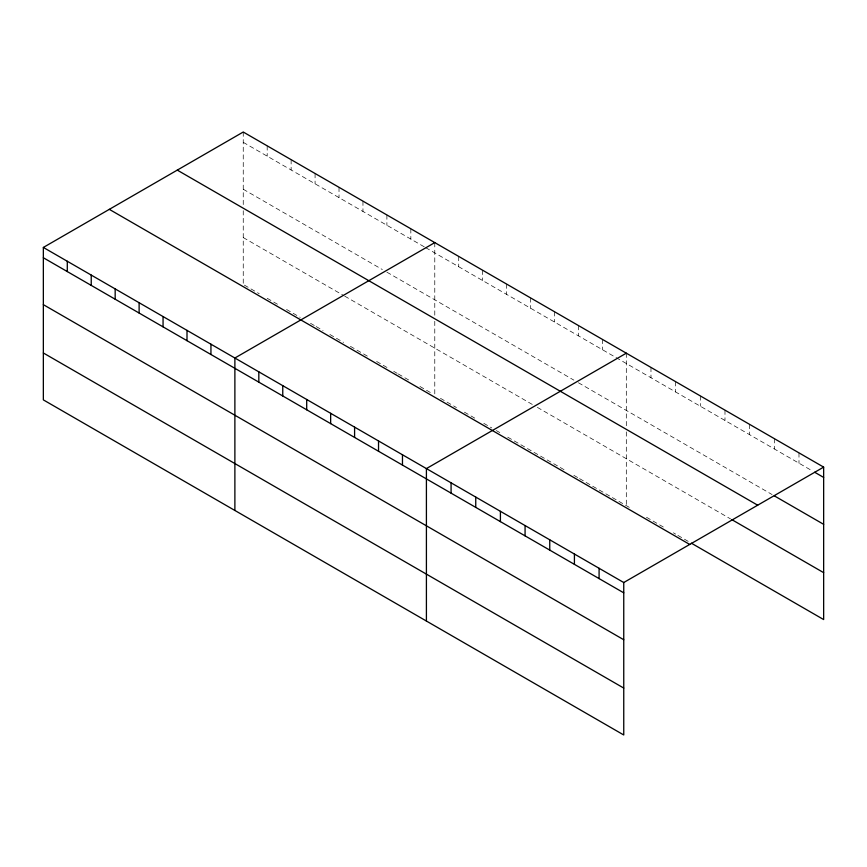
<?xml version="1.0" encoding="UTF-8"?>
<svg xmlns="http://www.w3.org/2000/svg" width="867" height="867" viewBox="0 0 867 867"><rect width="100%" height="100%" fill="white"/><g stroke="black" fill="none" stroke-linecap="round" stroke-linejoin="round"><path stroke-width="0.65" stroke-dasharray="4.33 3.25" d="M243.248 142.329L424.527 246.987M425.664 247.648L812.433 470.954M243.248 189.244L382.336 269.539M386.899 272.173L573.867 380.125M578.43 382.759L772.074 494.548M243.248 237.569L343.581 295.484M344.719 296.146L532.826 404.748M537.388 407.382L730.588 518.932M244.386 285.135L259.211 293.685M267.188 298.291L277.451 304.219M286.576 309.486L300.253 317.387M310.516 323.304L315.079 325.938M316.217 326.599L323.055 330.544M329.893 334.499L343.581 342.4M350.42 346.345L368.659 356.879M376.636 361.485L389.175 368.724M393.737 371.358L397.162 373.33M398.3 373.991L410.839 381.231M419.964 386.498L431.365 393.076M440.479 398.343L456.443 407.555M464.419 412.161L476.969 419.4M483.808 423.356L491.784 427.962M496.347 430.596L499.771 432.568M507.748 437.174L564.753 470.087M573.867 475.354L578.43 477.988M579.568 478.649L630.797 508.225M646.5 517.285L663.309 526.995M673.41 532.815L675.653 534.115M677.886 535.405L689.102 541.886M798.984 452.877L798.984 463.184M774.318 438.637L774.318 448.943M749.652 424.397L749.652 434.703M724.985 410.156L724.985 420.462M700.319 395.905L700.319 406.222M675.653 381.664L675.653 391.982M650.976 367.424L650.976 377.73M626.31 353.183L626.31 426.51M626.31 431.874L626.31 505.634M602.37 339.365L602.37 349.672M578.43 325.537L578.43 335.854M554.49 311.719L554.49 322.025M530.55 297.901L530.55 308.208M506.61 284.073L506.61 294.379M482.67 270.255L482.67 280.561M458.719 256.426L458.719 266.733M434.779 242.608L434.779 315.924M434.779 321.299L434.779 395.049M410.839 228.78L410.839 239.086M386.899 214.962L386.899 225.268M362.959 201.133L362.959 211.45M339.019 187.315L339.019 197.622M315.079 173.498L315.079 183.804M291.128 159.669L291.128 169.975M267.188 145.851L267.188 156.158M243.248 132.022L243.248 205.349M243.248 210.714L243.248 284.474"/><path stroke-width="1.3" d="M43.35 247.442L623.752 582.526L623.752 734.978L43.35 399.882L43.35 247.442L243.248 132.022L823.65 467.118L823.65 619.558L691.346 543.175M434.779 242.608L234.881 358.017L234.881 510.468M626.31 353.183L426.412 468.592L426.412 621.043M623.752 582.526L823.65 467.118M814.677 472.244L823.65 477.424M774.318 495.848L823.65 524.329M177.28 170.116L757.682 505.201M731.705 519.571L823.65 572.654M109.318 209.348L689.72 544.443M43.35 257.748L623.752 592.833M43.35 304.653L623.752 639.738M43.35 352.977L623.752 688.073M599.086 568.286L599.086 578.592M574.42 554.046L574.42 564.352M549.754 539.805L549.754 550.111M525.077 525.565L525.077 535.871M500.411 511.324L500.411 521.631M475.745 497.084L475.745 507.39M451.078 482.843L451.078 493.15M402.472 454.774L402.472 465.08M378.532 440.956L378.532 451.263M354.592 427.128L354.592 437.434M330.652 413.31L330.652 423.616M306.701 399.481L306.701 409.788M282.761 385.663L282.761 395.97M258.821 371.835L258.821 382.152M210.941 344.199L210.941 354.505M187.001 330.37L187.001 340.677M163.061 316.553L163.061 326.859M139.121 302.724L139.121 313.03M115.17 288.906L115.17 299.213M91.23 275.077L91.23 285.395M67.29 261.26L67.29 271.566"/></g></svg>
